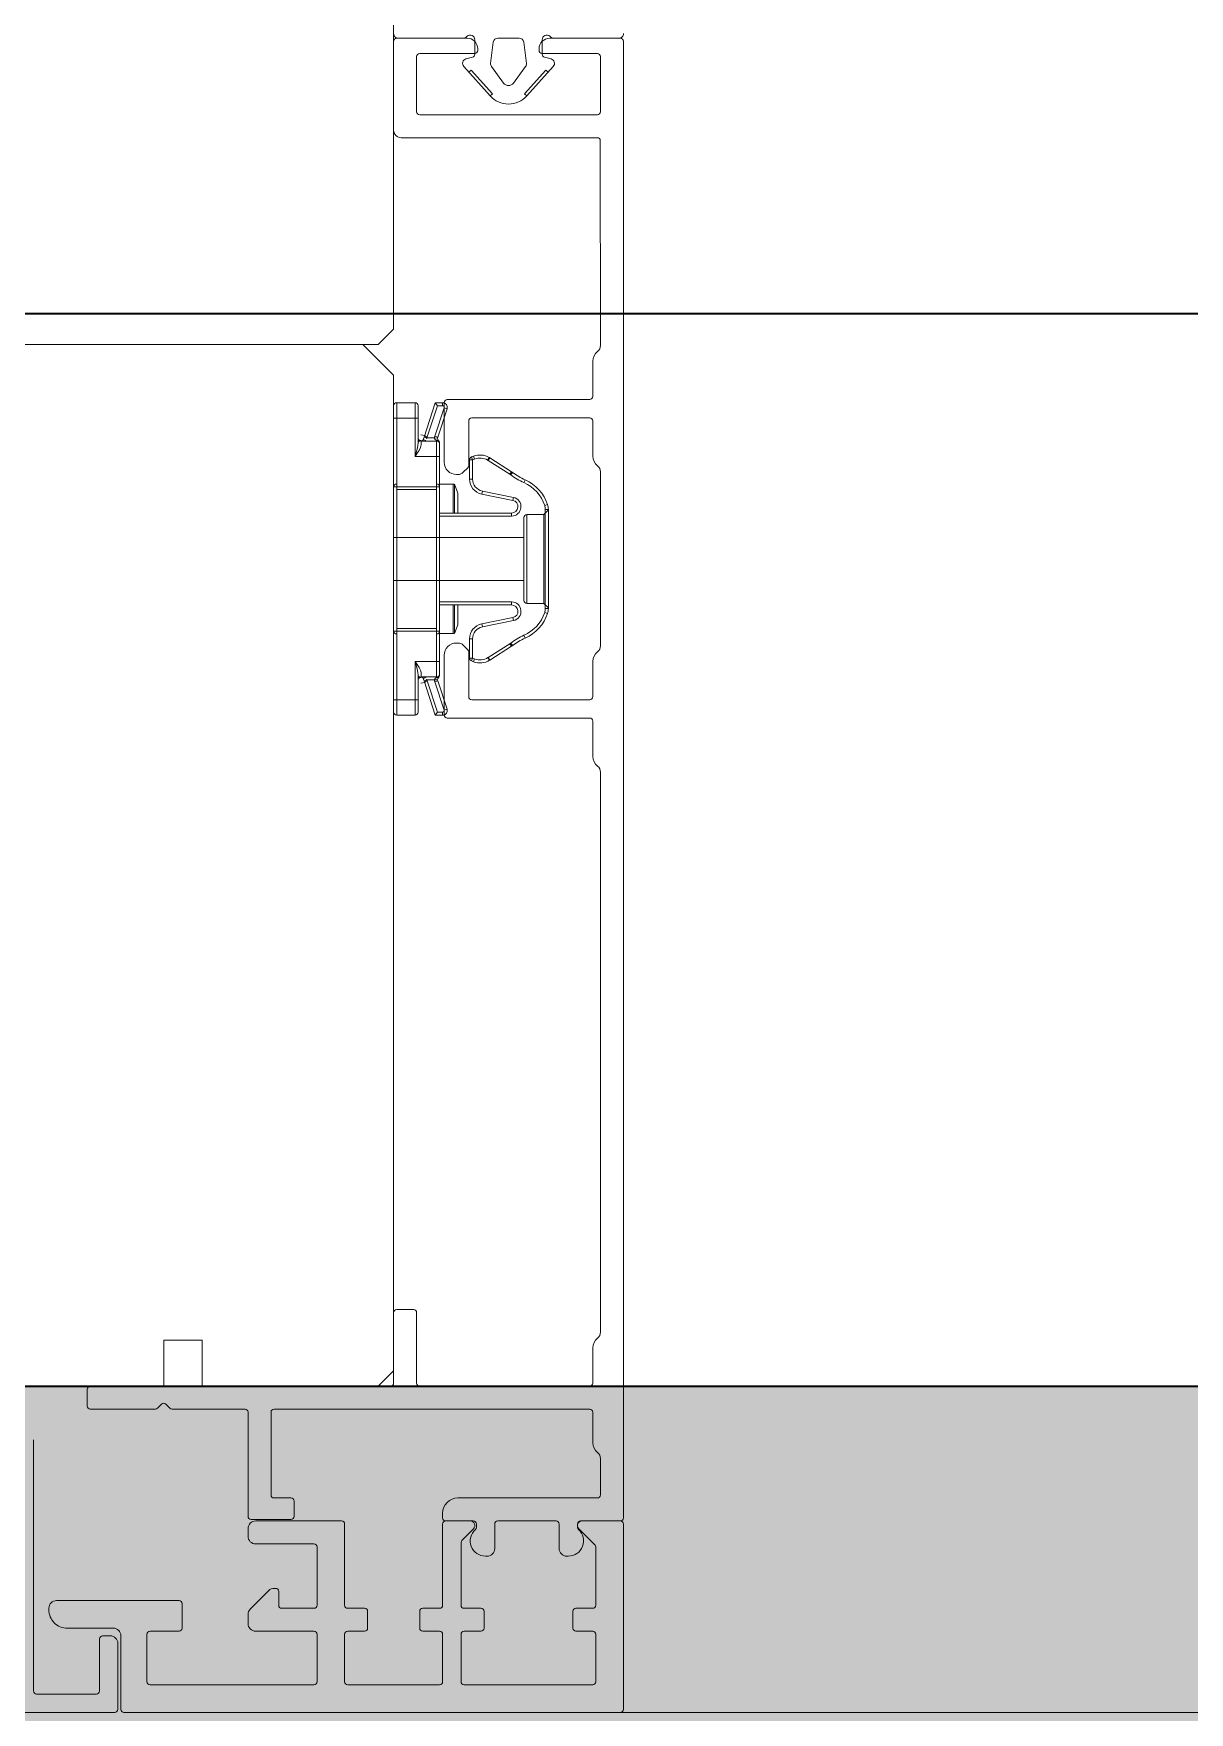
# Model space of a CAD drawing. Header units: metres. Extents: x 0.003 to 0.843, y 0.003 to 0.597.
# Drawn here: x 0.39225 to 0.393759, y 0.162171 to 0.164363 of the extents above; entities that cross this region are included whole.
import ezdxf

# ---------------------------------------------------------------- set-up
doc = ezdxf.new("R2010")
doc.units = ezdxf.units.M
for name, pattern in [('AUSGEZOGEN', [0]), ('STRICHLINIE', [19.049999999999997, 12.7, -6.35]), ('STRICHPUNKT', [25.4, 12.7, -6.35, 0, -6.35])]:
    doc.linetypes.add(name, pattern=pattern)
for name, color, linetype, lineweight in [('Bodenplatte', 7, 'AUSGEZOGEN', 18), ('Decke', 7, 'AUSGEZOGEN', 35), ('Fenster', 7, 'AUSGEZOGEN', 18), ('Wand Beton bewehrt', 7, 'AUSGEZOGEN', 35)]:
    doc.layers.add(name, color=color, linetype=linetype, lineweight=lineweight)

msp = doc.modelspace()

# ---------------------------------------------------------------- hatches: boundary and pattern name
at = {"layer": 'Bodenplatte', "linetype": 'AUSGEZOGEN', "lineweight": 13}
msp.add_hatch(color=71, dxfattribs=at).paths.add_polyline_path([(0.322359992861748, 0.162597363417714), (0.322359992861748, 0.1609973634534768), (0.6343599858880052, 0.1609973634534768), (0.6343599858880052, 0.162597363417714)])

# ---------------------------------------------------------------- linework, layer by layer
at = {"layer": 'Bodenplatte', "color": 92, "linetype": 'STRICHLINIE', "lineweight": 18}
msp.add_line((0.6343599858880052, 0.162597363417714), (0.322359992861748, 0.162597363417714), dxfattribs=at)
at = {"layer": 'Decke', "color": 92, "linetype": 'STRICHPUNKT', "lineweight": 18}
msp.add_line((0.322359992861748, 0.162597363417714), (0.6343599858880049, 0.162597363417714), dxfattribs=at)
at = {"layer": 'Fenster', "color": 7, "linetype": 'AUSGEZOGEN', "lineweight": 13}
for p, q in [((0.3927199861954462, 0.1650973687269771), (0.3927199881435789, 0.1639773687520129)), ((0.3928158104442784, 0.1643573685447168), (0.3927239874824763, 0.1643573683842265)), ((0.3928094044781409, 0.1643573688558682), (0.3927259874820491, 0.1643573687107719)), ((0.3928839874816769, 0.164357368985598), (0.3928559874824017, 0.1643573689368941)), ((0.3930159874824556, 0.1643573688933652), (0.3929238104419826, 0.1643573687330378)), ((0.3929305704859375, 0.1643573690666245), (0.3930139874820453, 0.1643573692117207)), ((0.3927199874895568, 0.1643533683773581), (0.3927199876913198, 0.1642373683811984)), ((0.3927539875166303, 0.1643373684380931), (0.3928258104789611, 0.1643373685630232)), ((0.3928259875194361, 0.164336438193132), (0.3928259874864936, 0.1643553688847565)), ((0.3928298104719139, 0.1643413685698921), (0.392829810468435, 0.1643433685693818)), ((0.3928466437218884, 0.1643245026858104), (0.3928500322147893, 0.1643521001427139)), ((0.3928899427676181, 0.1643521002121347), (0.392893331356527, 0.1643245027670069)), ((0.3929098104666464, 0.1643433687089996), (0.392909810470125, 0.1643413687090443)), ((0.3929138104769929, 0.1643373687160907), (0.392985987517244, 0.1643373688416074)), ((0.3929139874845424, 0.1643553690378249), (0.3929139875174707, 0.1643364383461999)), ((0.3930199908428951, 0.1624253689405578), (0.3930199874893234, 0.1643533689004131)), ((0.3927499876489201, 0.1642613684328421), (0.3927499875236777, 0.1643333684312247)), ((0.3928115290847596, 0.1643204624766986), (0.3928462091455458, 0.1642819543365972)), ((0.3928230228024047, 0.1643325744847562), (0.3928144346161483, 0.1643302732711736)), ((0.3928182211553397, 0.1643130317171899), (0.3928211934591434, 0.1643157085454218)), ((0.3928211934591434, 0.1643157085454218), (0.3928491814493495, 0.1642846311648296)), ((0.3928635287222612, 0.1642986484533872), (0.3928477548596517, 0.1643202310983257)), ((0.3928764464461112, 0.1642986484758576), (0.3928922202336244, 0.1643202311756573)), ((0.3929187816498793, 0.1643157087151672), (0.3928907937677856, 0.1642846312372094)), ((0.3929284460077248, 0.1643204626800644), (0.3928937660809014, 0.1642819544193177)), ((0.3929169522479445, 0.1643325746481379), (0.3929255404422063, 0.1643302734644318)), ((0.3929217539629951, 0.1643130318972749), (0.3929187816498793, 0.1643157087151672)), ((0.392989987524112, 0.1643333688486542), (0.3929899876493453, 0.1642613688502634)), ((0.3928462091455458, 0.1642819543365972), (0.3928491814493495, 0.1642846311648296)), ((0.3928937660809014, 0.1642819544193177), (0.3928907937677856, 0.1642846312372094)), ((0.392985987656392, 0.1642573688433954), (0.3927539876557882, 0.1642573684398895)), ((0.3927299877084898, 0.1642273683988156), (0.3929858106692783, 0.1642273688437831)), ((0.392989810676146, 0.1642233688508273), (0.392989988180093, 0.1639561150881482)), ((0.3927199881435789, 0.1639773687520129), (0.3926999881788142, 0.1639573687176717)), ((0.3926999881788142, 0.1639573687176717), (0.3920459881934332, 0.1639573675801012)), ((0.3926799881792508, 0.1639573686828835), (0.3927199882479327, 0.1639173687533539)), ((0.3929799882160591, 0.1639356211696331), (0.3929799882962856, 0.1638896211706616)), ((0.3927199882479327, 0.1639173687533539), (0.3927199905091585, 0.1626173687828732)), ((0.3927239883114214, 0.1638813689033864), (0.3927239883461164, 0.1638613689038334)), ((0.3927479883108849, 0.1638813689450208), (0.3927239883114214, 0.1638813689033864)), ((0.3927479883455799, 0.1638613689454678), (0.3927479883108849, 0.1638813689450208)), ((0.3927519883177344, 0.1638773689520495), (0.3927519883454905, 0.1638613689524064)), ((0.3927742488954997, 0.163881368990576), (0.3927596915455912, 0.1638366060389577)), ((0.3927634954471383, 0.1638353689729498), (0.3927771542655428, 0.1638773689957057)), ((0.3927839883100801, 0.1638813690074717), (0.3927742488954997, 0.163881368990576)), ((0.3927742488954997, 0.163881368990576), (0.3927771542655428, 0.1638773689957057)), ((0.3927771542655428, 0.1638773689957057), (0.3927839883170192, 0.163877369007561)), ((0.3927839883100801, 0.1638813690074717), (0.3927839883170192, 0.163877369007561)), ((0.3927859882321368, 0.1638816208332961), (0.3927859883677409, 0.1638036208354747)), ((0.3929759883033513, 0.1638856211637754), (0.392789988225088, 0.1638856208401599)), ((0.3927239883461164, 0.1638613689038334), (0.3927199883462058, 0.1638613688968945)), ((0.3927239885018387, 0.1637716025143505), (0.3927239883461164, 0.1638613689038334)), ((0.3927239883461164, 0.1638613689038334), (0.3927479883455799, 0.1638613689454678)), ((0.3927479884323175, 0.1638113689465855), (0.3927479883455799, 0.1638613689454678)), ((0.3927479883455799, 0.1638613689454678), (0.3927519883454905, 0.1638613689524064)), ((0.3927519884011959, 0.1638292574969451), (0.3927519883454905, 0.1638613689524064)), ((0.3927858902712622, 0.1638747504746021), (0.3927738026590673, 0.163837581813873)), ((0.3927776065606142, 0.163836344747866), (0.3927896941728088, 0.1638735134085951)), ((0.3927896941728088, 0.1638735134085951), (0.3927858902712622, 0.1638747504746021)), ((0.3928179883745598, 0.1637992777453337), (0.3928179882732556, 0.1638576208897794)), ((0.3928219882662274, 0.1638616208966296), (0.3929759883450969, 0.1638616211640506)), ((0.3929799883519464, 0.1638576211710793), (0.3929799884317451, 0.1638116211721077)), ((0.3927759883969965, 0.1638313689947113), (0.3927559883974436, 0.1638313689600159)), ((0.3927559883974436, 0.1638313689600159), (0.3927559884062783, 0.1638262760799803)), ((0.3927596915455912, 0.1638366060389577), (0.3927588869289027, 0.1638341318923495)), ((0.3927596915455912, 0.1638366060389577), (0.3927634954471383, 0.1638353689729498)), ((0.3927626908283036, 0.1638341318989479), (0.3927634954471383, 0.1638353689729498)), ((0.3927734147311055, 0.1638353689901574), (0.3927634954471383, 0.1638353689729498)), ((0.3927774125966332, 0.163835238336008), (0.3927734147311055, 0.1638353689901574)), ((0.3927734147311055, 0.1638353689901574), (0.3927734519872147, 0.1638348313076285)), ((0.3927734519872147, 0.1638348313076285), (0.3927737954831758, 0.1638340123542794)), ((0.3927737954831758, 0.1638340123542794), (0.3927746064754555, 0.1638331344231415)), ((0.3927776065606142, 0.163836344747866), (0.3927738026590673, 0.163837581813873)), ((0.3927746064754555, 0.1638331344231415), (0.3927759883953864, 0.1638322971970156)), ((0.3927759883953864, 0.1638322971970156), (0.3927759883969965, 0.1638313689947113)), ((0.3927759884316916, 0.1638113689951584), (0.3927759883969965, 0.1638313689947113)), ((0.3927760087661437, 0.1638323009360543), (0.3927770679396297, 0.163832396330924)), ((0.3927770679396297, 0.163832396330924), (0.3927779374917419, 0.1638323127883159)), ((0.3927774312251541, 0.1638347006534469), (0.3927774125966332, 0.163835238336008)), ((0.3927776029738451, 0.1638338816997998), (0.3927774312251541, 0.1638347006534469)), ((0.3927780084707464, 0.1638330037679585), (0.3927776029738451, 0.1638338816997998)), ((0.3927779374917419, 0.1638323127883159), (0.3927788997669827, 0.1638319683805868)), ((0.3927786994314382, 0.1638321665406338), (0.3927780084707464, 0.1638330037679585)), ((0.3927788997669827, 0.1638319683805868), (0.3927795454205385, 0.1638310550467141)), ((0.3927795454205385, 0.1638310550467141), (0.3927798725763486, 0.1638301810033718)), ((0.3927494546069972, 0.1638165086363852), (0.3927479884323175, 0.1638113689465855)), ((0.3927479884323175, 0.1638113689465855), (0.3927509207920791, 0.1638156520243856)), ((0.3927479884323175, 0.1638113689465855), (0.3927759884316916, 0.1638113689951584)), ((0.3927505875062038, 0.1638207725745388), (0.3927494546069972, 0.1638165086363852)), ((0.3927515636017649, 0.1638252369003262), (0.3927505875062038, 0.1638207725745388)), ((0.3927509207920791, 0.1638156520243856), (0.3927531865991223, 0.1638192053084736)), ((0.3927519884011959, 0.1638292574969451), (0.3927515636017649, 0.1638252369003262)), ((0.3927531865991223, 0.1638192053084736), (0.3927551387992795, 0.1638229255819388)), ((0.3927551387992795, 0.1638229255819388), (0.3927559884062783, 0.1638262760799803)), ((0.3927799884316021, 0.1638113690020978), (0.3927759884316916, 0.1638113689951584)), ((0.3927759884316916, 0.1638113689951584), (0.3927759885006764, 0.1637716026045578)), ((0.3927798725763486, 0.1638301810033718), (0.3927799882944774, 0.1638292545400214)), ((0.3927799884038461, 0.16382736900174), (0.3927799884006257, 0.1638292254063482)), ((0.3927799884038461, 0.16382736900174), (0.3927799884316021, 0.1638113690020978)), ((0.3927799885005869, 0.1637716026114968), (0.3927799884316021, 0.1638113690020978)), ((0.3928241942680167, 0.163811512939175), (0.3928215940400989, 0.1638105457898406)), ((0.3928229884970226, 0.163806796724734), (0.3928215940400989, 0.1638105457898406)), ((0.3928241942680167, 0.163811512939175), (0.3928255887249403, 0.1638077638740683)), ((0.3928242976852613, 0.1638115517304141), (0.3928257128256334, 0.1638078104235551)), ((0.3928445587209768, 0.1638100194939548), (0.3928425970220636, 0.1638065335598395)), ((0.3928454961890749, 0.1638094576705576), (0.3928433469965419, 0.1638060841011225)), ((0.3928739149810458, 0.1637913529726539), (0.3928454961890749, 0.1638094576705576)), ((0.3928019883951394, 0.1637876208635886), (0.3928038462594737, 0.1637876208668118)), ((0.3928109173220463, 0.1637905498112005), (0.3928168168066166, 0.1637964493162391)), ((0.3928189884971118, 0.1638067967177945), (0.3928189885407016, 0.1637816693721066)), ((0.3928189884971118, 0.1638067967177945), (0.3928229884970226, 0.163806796724734)), ((0.3928229884970226, 0.163806796724734), (0.3928255887249403, 0.1638077638740683)), ((0.3928229885406122, 0.1637816693790456), (0.3928229884970226, 0.163806796724734)), ((0.3928433469965419, 0.1638060841011225), (0.3928717657885127, 0.163787979403217)), ((0.3928739149810458, 0.1637913529726539), (0.3928717657885127, 0.163787979403217)), ((0.3928752496587959, 0.1637904243258686), (0.3928728335307128, 0.16378723648579)), ((0.3929899884670733, 0.1637911272883817), (0.3929899888609763, 0.1635641150965198)), ((0.3927199885019281, 0.1637716025074115), (0.3927239885018387, 0.1637716025143505)), ((0.3927759885006764, 0.1637716026045578), (0.3927239885018387, 0.1637716025143505)), ((0.3927239885081261, 0.1637679781393577), (0.3927239885018387, 0.1637716025143505)), ((0.3927239885081261, 0.1637679781393577), (0.3927759885069638, 0.163767978229565)), ((0.3927239888224955, 0.1635867593897261), (0.3927239885081261, 0.1637679781393577)), ((0.3927799885005869, 0.1637716026114968), (0.3927759885006764, 0.1637716026045578)), ((0.3927759885069638, 0.163767978229565), (0.3927759885006764, 0.1637716026045578)), ((0.3927759885069638, 0.163767978229565), (0.3927759888213334, 0.1635867594799334)), ((0.3927799884949205, 0.1637748690029135), (0.3927974924961733, 0.1637748690332788)), ((0.3927799888275312, 0.1635831351118796), (0.3927799885005869, 0.1637716026114968)), ((0.3927974925612269, 0.1637373687473073), (0.3927974924961733, 0.1637748690332788)), ((0.3927978590751502, 0.1637748690339145), (0.3927983886104252, 0.1637748690348327)), ((0.3927983886104252, 0.1637748690348327), (0.3927989216375556, 0.1637748690357576)), ((0.3927989216375556, 0.1637748690357576), (0.3927991997742009, 0.1637748690362401)), ((0.3927993718813728, 0.1637748690365388), (0.3927993719464264, 0.1637373687505675)), ((0.392799371881373, 0.1637748690365388), (0.3927996208516707, 0.1637748690369709)), ((0.3928038678998705, 0.1637632004309244), (0.3927996208516707, 0.1637748690369709)), ((0.3928189885407016, 0.1637816693721066), (0.3928229885406122, 0.1637816693790456)), ((0.3928350012156537, 0.1637620709062299), (0.3928357986805741, 0.163765990606345)), ((0.3928764407481041, 0.1637577219576747), (0.3928357986805741, 0.163765990606345)), ((0.3928917553198417, 0.1637806610837752), (0.392890125175618, 0.1637770083274059)), ((0.392803867944682, 0.1637373687583668), (0.3928038678998705, 0.1637632004309244)), ((0.3928039885158131, 0.163762516390862), (0.3928039885594379, 0.1637373687585764)), ((0.3928350012156537, 0.1637620709062299), (0.392875643283184, 0.1637538022575605)), ((0.392875643283184, 0.1637538022575605), (0.3928764407481041, 0.1637577219576747)), ((0.3929209533584547, 0.1637484967390079), (0.3929171603965558, 0.1637472265266957)), ((0.3928739885578731, 0.1637373688800085), (0.3927799885599744, 0.163737368716942)), ((0.3927799885669134, 0.1637333687170313), (0.3928739885648121, 0.1637333688800982)), ((0.3928739885578731, 0.1637373688800085), (0.3928739885648121, 0.1637333688800982)), ((0.3928899885679245, 0.1637313687213255), (0.3928899887552776, 0.1636233687237396)), ((0.3928939887621272, 0.1636193687307682), (0.3928939885608959, 0.1637353687281753)), ((0.3928939885608959, 0.1637353687281753), (0.3929159885604041, 0.16373536876634)), ((0.3929159885604041, 0.16373536876634), (0.3929219885498616, 0.1637413687766143)), ((0.3929159885604041, 0.16373536876634), (0.3929159887616353, 0.1636193687689329)), ((0.3929219885485136, 0.16374214571214), (0.392917988548603, 0.1637421457052006)), ((0.392917988548603, 0.1637421457052006), (0.3929179887733465, 0.1636125920002201)), ((0.3929219887732571, 0.1636125920071595), (0.3929219885485136, 0.16374214571214)), ((0.3927199886168279, 0.1637053684269991), (0.3928899886130278, 0.1637053687219069)), ((0.392719988713974, 0.163649368428251), (0.3928899887101741, 0.1636493687231582)), ((0.3928739887591039, 0.1636213691694111), (0.392779988761205, 0.1636213690063446)), ((0.392779988768144, 0.1636173690064338), (0.3928739887660429, 0.1636173691695008)), ((0.3927974928344498, 0.1635798690376374), (0.3927974927693966, 0.1636173690367992)), ((0.3927993721545962, 0.1636173690400592), (0.3927993722196495, 0.1635798690408974)), ((0.3928038681976629, 0.1635915376621106), (0.3928038681528518, 0.1636173690478591)), ((0.3928039887676075, 0.1636173690480683), (0.392803988811232, 0.1635922217025914)), ((0.3928739887660429, 0.1636173691695008), (0.3928739887591039, 0.1636213691694111)), ((0.3928939887621272, 0.1636193687307682), (0.3929159887616353, 0.1636193687689329)), ((0.3929159887616353, 0.1636193687689329), (0.3929219887719096, 0.1636133687794755)), ((0.3929219887732571, 0.1636125920071595), (0.3929179887733465, 0.1636125920002201)), ((0.3928038681976629, 0.1635915376621106), (0.3927996211899473, 0.1635798690413295)), ((0.3928756454666642, 0.1636009167474186), (0.3928350015095614, 0.1635926475674624)), ((0.3928350015095614, 0.1635926475674624), (0.392835798988081, 0.1635887278701148)), ((0.392835798988081, 0.1635887278701148), (0.3928764429451836, 0.163596997050071)), ((0.3928756454666642, 0.1636009167474186), (0.3928764429451836, 0.163596997050071)), ((0.3929209534901806, 0.1636062406331499), (0.3929171605468855, 0.1636075109010131)), ((0.3927239888287832, 0.1635831350147333), (0.3927199888288725, 0.1635831350077943)), ((0.3927759888213334, 0.1635867594799334), (0.3927239888224955, 0.1635867593897261)), ((0.3927239888287832, 0.1635831350147333), (0.3927239888224955, 0.1635867593897261)), ((0.3927239888287832, 0.1635831350147333), (0.3927759888276207, 0.1635831351049406)), ((0.392723988984505, 0.1634933689120594), (0.3927239888287832, 0.1635831350147333)), ((0.3927759888276207, 0.1635831351049406), (0.3927759888213334, 0.1635867594799334)), ((0.3927799888275312, 0.1635831351118796), (0.3927759888276207, 0.1635831351049406)), ((0.3927759888276207, 0.1635831351049406), (0.3927759888966051, 0.1635433690011492)), ((0.3927799888965157, 0.1635433690080882), (0.3927799888275312, 0.1635831351118796)), ((0.3927799888331973, 0.163579869007272), (0.3927974928344498, 0.1635798690376374)), ((0.3927983889487019, 0.1635798690391921), (0.392797859413427, 0.1635798690382735)), ((0.3927989219758322, 0.1635798690401162), (0.3927983889487019, 0.1635798690391921)), ((0.3927992001124776, 0.1635798690405987), (0.3927989219758322, 0.1635798690401162)), ((0.3927996211899473, 0.1635798690413295), (0.3927993722196495, 0.1635798690408974)), ((0.3928189889026062, 0.1635730490460297), (0.3928189889461618, 0.1635479413040735)), ((0.3928189889026062, 0.1635730490460297), (0.3928229889025167, 0.1635730490529695)), ((0.3928229889460724, 0.1635479413110125), (0.3928229889025167, 0.1635730490529695)), ((0.3928917557972686, 0.1635740770805083), (0.3928901256460408, 0.1635777298337517)), ((0.3927859888060707, 0.1635516208397489), (0.3927859889418139, 0.1634736208419272)), ((0.3928038466421425, 0.1635676208705368), (0.3928019887778081, 0.1635676208672967)), ((0.3928168172199979, 0.1635587924662314), (0.3928109177149046, 0.1635646919507463)), ((0.3928179888994413, 0.1634976208967661), (0.3928179887977807, 0.1635559640412121)), ((0.3928229889460724, 0.1635479413110125), (0.3928189889461618, 0.1635479413040735)), ((0.3928215939494532, 0.1635441924466886), (0.3928229889460724, 0.1635479413110125)), ((0.3928255909072553, 0.1635469730905753), (0.3928229889460724, 0.1635479413110125)), ((0.3928241959106361, 0.1635432242262514), (0.3928255909072553, 0.1635469730905753)), ((0.3928242972855495, 0.1635431861907278), (0.3928257125571514, 0.1635469274479465)), ((0.3928452343617064, 0.1635451127488168), (0.3928431601206156, 0.1635485329130207)), ((0.3928717149934071, 0.163566719823918), (0.3928434599732029, 0.1635487193219183)), ((0.3928456091774405, 0.1635453457599388), (0.3928434599732029, 0.1635487193219183)), ((0.3928456091774405, 0.1635453457599388), (0.3928738641976448, 0.1635633462619381)), ((0.3928738641976448, 0.1635633462619381), (0.3928717149934071, 0.163566719823918)), ((0.392875208714263, 0.1635642823777116), (0.3928727906067019, 0.1635674687165365)), ((0.3927759888966051, 0.1635433690011492), (0.3927479888972312, 0.1635433689525762)), ((0.3927479889839685, 0.1634933689536938), (0.3927479888972312, 0.1635433689525762)), ((0.392750699446098, 0.1635394170836157), (0.3927479888972312, 0.1635433689525762)), ((0.3927479888972312, 0.1635433689525762), (0.3927493441764634, 0.1635386267065319)), ((0.3927493441764634, 0.1635386267065319), (0.3927505871732859, 0.1635339686672397)), ((0.3927505871732859, 0.1635339686672397), (0.3927516454247946, 0.163529027071716)), ((0.3927531854303157, 0.1635355353867208), (0.392750699446098, 0.1635394170836157)), ((0.3927516454247946, 0.163529027071716), (0.3927519889281738, 0.1635254804160951)), ((0.3927519889838792, 0.1634933689606328), (0.3927519889281738, 0.1635254804160951)), ((0.392755301923332, 0.1635314173925931), (0.3927531854303157, 0.1635355353867208)), ((0.3927559889229124, 0.1635284618469373), (0.392755301923332, 0.1635314173925931)), ((0.3927559889229124, 0.1635284618469373), (0.3927559889317472, 0.1635233689669013)), ((0.3927799888965157, 0.1635433690080882), (0.3927759888966051, 0.1635433690011492)), ((0.3927759889313002, 0.1635233690015963), (0.3927759888966051, 0.1635433690011492)), ((0.3927799388528862, 0.1635248816536587), (0.3927795861295729, 0.1635237632721378)), ((0.392779988821445, 0.1635254834701642), (0.3927799388528862, 0.1635248816536587)), ((0.3927799888965157, 0.1635433690080882), (0.3927799889242717, 0.1635273690084455)), ((0.392779988927492, 0.1635255126038374), (0.3927799889242717, 0.1635273690084455)), ((0.3928215939494532, 0.1635441924466886), (0.3928241959106361, 0.1635432242262514)), ((0.3929799888979054, 0.1635436211780057), (0.392979988978132, 0.163497621179034)), ((0.3927559889317472, 0.1635233689669013), (0.3927759889313002, 0.1635233690015963)), ((0.3927588874727924, 0.1635206060446249), (0.3927596920980648, 0.1635181319008084)), ((0.3927596920980648, 0.1635181319008084), (0.3927634959953197, 0.1635193689800135)), ((0.3927596920980648, 0.1635181319008084), (0.3927742496032787, 0.1634733689996966)), ((0.3927634959953197, 0.1635193689800135), (0.3927626913721932, 0.1635206060512242)), ((0.3927634959953197, 0.1635193689800135), (0.3927734152792871, 0.1635193689972212)), ((0.3927771549594436, 0.1634773690046468), (0.3927634959953197, 0.1635193689800135)), ((0.3927734525762975, 0.163519906888881), (0.3927734152792871, 0.1635193689972212)), ((0.3927734152792871, 0.1635193689972212), (0.3927774131443618, 0.1635194996652408)), ((0.392773796378976, 0.1635207261813935), (0.3927734525762975, 0.163519906888881)), ((0.3927745286273068, 0.1635215388303464), (0.392773796378976, 0.1635207261813935)), ((0.3927738032149264, 0.1635171561748512), (0.3927776071121813, 0.1635183932540563)), ((0.3927738032149264, 0.1635171561748512), (0.3927858909560779, 0.1634799875560602)), ((0.3927753685396623, 0.1635221211406847), (0.3927745286273068, 0.1635215388303464)), ((0.3927759889329104, 0.1635224407992919), (0.3927753685396623, 0.1635221211406847)), ((0.3927759889313002, 0.1635233690015963), (0.3927759889329104, 0.1635224407992919)), ((0.3927770685014774, 0.1635223416692507), (0.3927760093046566, 0.1635224370601468)), ((0.3927779380331743, 0.1635224252155158), (0.3927770685014774, 0.1635223416692507)), ((0.3927774131443618, 0.1635194996652408), (0.3927774317924001, 0.1635200375568684)), ((0.3927774317924001, 0.1635200375568684), (0.3927776036930287, 0.1635208568490825)), ((0.3927776036930287, 0.1635208568490825), (0.3927779698164893, 0.1635216694974007)), ((0.3927896948533328, 0.1634812246352649), (0.3927776071121813, 0.1635183932540563)), ((0.3927789003033659, 0.1635227696258217), (0.3927779380331743, 0.1635224252155158)), ((0.3927779698164893, 0.1635216694974007), (0.392778389772162, 0.1635222518070105)), ((0.392778389772162, 0.1635222518070105), (0.392778699968507, 0.1635225714650778)), ((0.3927786999685088, 0.1635225714650797), (0.3927789003033659, 0.1635227696258217)), ((0.3927795861295729, 0.1635237632721378), (0.3927789003033659, 0.1635227696258221)), ((0.392723988984505, 0.1634933689120594), (0.3927199889845944, 0.1634933689051205)), ((0.3927479889839685, 0.1634933689536938), (0.392723988984505, 0.1634933689120594)), ((0.392723988984505, 0.1634933689120594), (0.3927239890192, 0.1634733689125065)), ((0.3927479889839685, 0.1634933689536938), (0.3927519889838792, 0.1634933689606328)), ((0.3927479890186637, 0.1634733689541409), (0.3927479889839685, 0.1634933689536938)), ((0.3927519889838792, 0.1634933689606328), (0.3927519890116353, 0.1634773689609902)), ((0.3927896948533328, 0.1634812246352649), (0.3927858909560779, 0.1634799875560602)), ((0.3929759889851978, 0.163493621172147), (0.3928219889063281, 0.163493620903832)), ((0.3927239890192, 0.1634733689125065), (0.3927479890186637, 0.1634733689541409)), ((0.3927742496032787, 0.1634733689996966), (0.3927771549594436, 0.1634773690046468)), ((0.3927742496032787, 0.1634733689996966), (0.3927839890178591, 0.1634733690165918)), ((0.3927839890109199, 0.1634773690165025), (0.3927771549594436, 0.1634773690046468)), ((0.3927839890178591, 0.1634733690165918), (0.3927839890109199, 0.1634773690165025)), ((0.3927899889486803, 0.1634696208489795), (0.3929759890269435, 0.1634696211724231)), ((0.3929799890337929, 0.1634656211794513), (0.3929799891135916, 0.1634196211804797)), ((0.3929899891489198, 0.1633991272967533), (0.3929899904208845, 0.1626678627858933)), ((0.3927199903793059, 0.1626933684140868), (0.3927199905393309, 0.1626013684161436)), ((0.3927459903717671, 0.1626973684592217), (0.3927239903722587, 0.1626973684209553)), ((0.3927499905386607, 0.1626013684683253), (0.3927499903786354, 0.1626933684662686)), ((0.3924699904451707, 0.1626573683280504), (0.3924199904462882, 0.16265736824108)), ((0.3924199904462882, 0.16265736824108), (0.3924199905506525, 0.1625973682613567)), ((0.392469990549535, 0.1625973683483699), (0.3924699904451707, 0.1626573683280504)), ((0.3929799904568507, 0.1626473688673787), (0.3929799905370857, 0.1626013688684075)), ((0.3927199905091585, 0.1626173687828732), (0.3926999905443936, 0.1625973687486335)), ((0.3924199905506525, 0.1625973682613567), (0.3913799905798903, 0.1625973664514714)), ((0.3923199905621877, 0.1625933677205604), (0.3923199906004546, 0.162571367721052)), ((0.3927159905463778, 0.1625973684092751), (0.3923239905551406, 0.1625973677274287)), ((0.3926999905443936, 0.1625973687486335), (0.392469990549535, 0.1625973683483699)), ((0.3929759905441328, 0.16259736886152), (0.3927539905455287, 0.1625973684753722)), ((0.3923239906073228, 0.1625673677280993), (0.3924090910972307, 0.1625673678761232)), ((0.3924119195222544, 0.1625685394538923), (0.3924171621669583, 0.1625737821168346)), ((0.3924228190210814, 0.1625737821266739), (0.39242806168347, 0.1625685394825241)), ((0.3924308901126709, 0.1625673679140409), (0.392525989777136, 0.1625673680794576)), ((0.3925299897840044, 0.1625633680865045), (0.3925299900205632, 0.1624273680841034)), ((0.3925599899711895, 0.1624553681356597), (0.3925599897833339, 0.1625633681386862)), ((0.3925639897762868, 0.1625673681455546), (0.3929759905963064, 0.1625673688621905)), ((0.3929799906031747, 0.1625633688692192), (0.3929799906725368, 0.1625233688701133)), ((0.3922499898606982, 0.1625273656282489), (0.3922499904312228, 0.1621993656355808)), ((0.392989990707865, 0.1625028749863869), (0.3929899907904973, 0.162455368887705)), ((0.3925859899775657, 0.1624513681809736), (0.3925639899780577, 0.1624513681427066)), ((0.3929859907975446, 0.1624513688808366), (0.3928039908013172, 0.1624513685642656)), ((0.3925899900192221, 0.1624273681884679), (0.3925899899844341, 0.1624473681880209)), ((0.3927839908365525, 0.1624313685299244), (0.3927839908469888, 0.1624253685300587)), ((0.3925299900646352, 0.1624013700339751), (0.392529990047241, 0.1624113700337516)), ((0.3925339900274315, 0.1624233680911507), (0.3925859900262692, 0.1624233681815995)), ((0.3925399900296236, 0.1624213700509217), (0.39265199002712, 0.1624213702457355)), ((0.3926559900339884, 0.1624173702527819), (0.3926559902183648, 0.1623113705336696)), ((0.3927839910441279, 0.1623113707563149), (0.3927839908597544, 0.1624173688448496)), ((0.3927879908538572, 0.162421368537106), (0.3928239908530523, 0.1624213685997234)), ((0.3927879908527073, 0.162421368851718), (0.3928199908519919, 0.1624213689073791)), ((0.3928242335104004, 0.1624111262743004), (0.3928097482502782, 0.1623966409637869)), ((0.3928279908599204, 0.1624173686067707), (0.3928279908670719, 0.1624132571506821)), ((0.3928519909150449, 0.1623853686492316), (0.3928519908593839, 0.1624173686485165)), ((0.3928559908523372, 0.1624213686553845), (0.3929319908506382, 0.1624213687875795)), ((0.3929359908575066, 0.1624173687946268), (0.3929359909131673, 0.162385368795342)), ((0.3929599908641214, 0.1624132573802831), (0.3929599908569701, 0.1624173688363722)), ((0.3929822335425008, 0.1623906412762895), (0.3929617482259523, 0.1624111265215729)), ((0.3929639908499228, 0.1624213688432406), (0.3930159908499421, 0.1624213689336894)), ((0.3929659908487282, 0.1624213691694113), (0.3930159908476107, 0.1624213692563808)), ((0.3930199908544788, 0.1624173692634281), (0.3930199912754167, 0.1621753680188986)), ((0.3926159900801069, 0.1623913701837874), (0.3925399900818056, 0.1623913700515923)), ((0.3926199902191693, 0.1623113704710513), (0.392619990086975, 0.1623873701908347)), ((0.3928079908983843, 0.1623923983201376), (0.392807991039324, 0.1623113707980602)), ((0.3929839910396573, 0.1623113711041961), (0.3929839909091539, 0.1623863986387538)), ((0.3928399909327072, 0.1623753686285827), (0.3928419909326628, 0.1623753686320611)), ((0.392945990930338, 0.1623753688129596), (0.3929479909302931, 0.1623753688164379)), ((0.3925329191621248, 0.1623062989727624), (0.3925570612559809, 0.1623304411506042)), ((0.39256413231854, 0.1623333700950262), (0.3925659901825577, 0.1623333700982576)), ((0.392569990189426, 0.1623293701053049), (0.3925699902207349, 0.1623113703840809)), ((0.3922699902376023, 0.1623053695877502), (0.3922699902341234, 0.1623073695877048)), ((0.3922799902165059, 0.1623173696048757), (0.3924039902089864, 0.1623173698205615)), ((0.3924039902089864, 0.1623173698205615), (0.3924399902081816, 0.1623173698831798)), ((0.3924439902150498, 0.162313369890227), (0.3924439902707108, 0.1622813698866717)), ((0.3925299902629272, 0.1622873700361261), (0.3925299902423016, 0.1622992279000137)), ((0.3925739902276031, 0.1623073703911278), (0.3926159902262165, 0.1623073704641829)), ((0.3926599902252331, 0.1623073705407169), (0.3926819902247411, 0.1623073705789835)), ((0.3926859902316092, 0.1623033705860308), (0.3926859902698767, 0.1622813703076077)), ((0.3927539910969811, 0.1622813704258888), (0.3927539910587136, 0.1623033707043119)), ((0.3927579910516669, 0.1623073707111794), (0.392779991051175, 0.1623073707494465)), ((0.392811991046192, 0.1623073708051075), (0.3928339910457002, 0.1623073708433745)), ((0.3928379910525686, 0.1623033708504218), (0.3928379910908359, 0.1622813705719987)), ((0.3929539910925105, 0.1622813707737692), (0.3929539910542429, 0.1623033710521927)), ((0.392957991047196, 0.1623073710590607), (0.3929799910467042, 0.1623073710973277)), ((0.392353990270748, 0.1622813697343964), (0.3922939902788116, 0.1622813696300314)), ((0.3924399902777578, 0.1622773698798037), (0.3924019902786072, 0.1622773698137062)), ((0.3926159902783989, 0.1622773701859387), (0.3925399902800978, 0.1622773700537437)), ((0.3926819902769237, 0.1622773703007392), (0.3926599902774157, 0.1622773702624727)), ((0.3927799911033576, 0.1622773704712027), (0.3927579911038495, 0.1622773704329361)), ((0.3928339910978828, 0.1622773705651303), (0.3928119910983746, 0.1622773705268633)), ((0.3929799910988868, 0.162277370819083), (0.3929579910993786, 0.1622773707808165)), ((0.3923359904248517, 0.1621993657851699), (0.3923359903065723, 0.1622673657828487)), ((0.3923399902995253, 0.1622713657897171), (0.3923499902993018, 0.1622713658071116)), ((0.3923599903164724, 0.1622613658247293), (0.3923599904660611, 0.162175365827452)), ((0.3923639904549081, 0.1621753658344096), (0.3923639902879185, 0.1622713697520139)), ((0.392397990285654, 0.1622733698068378), (0.3923979903934972, 0.1622113698129533)), ((0.3926199903931104, 0.1622113701991011), (0.3926199902852673, 0.162273370192986)), ((0.3926559902844625, 0.1622733702556048), (0.3926559903923084, 0.162211368634888)), ((0.3927839912180716, 0.1622113688575333), (0.3927839911102257, 0.1622733704782495)), ((0.3928079911054216, 0.1622733705199953), (0.3928079912132676, 0.1622113688992786)), ((0.3929839912136011, 0.1622113692054145), (0.392983991105755, 0.1622733708261303)), ((0.3922539904380909, 0.1621953656426281), (0.3923319904318989, 0.1621953657783015)), ((0.3924019904003656, 0.1622073698200006), (0.3926159904001573, 0.1622073701922332)), ((0.3926599903991768, 0.1622073686419354), (0.3927799912251187, 0.1622073688506653)), ((0.3928119912201357, 0.1622073689063259), (0.3929799912206479, 0.1622073691985461)), ((0.3923559904731082, 0.1621713658205836), (0.3919039904876603, 0.1621713650343727)), ((0.3930159912890679, 0.1621713680120302), (0.3923679904617765, 0.162171365841457)), ((0.3930159912890679, 0.1621713680120302), (0.4221640091905405, 0.1621713610712232))]:
    msp.add_line(p, q, dxfattribs=at)
for centre, radius, start, end in [((0.3927259874716124, 0.1643633687106375), 5.999999865889547e-06, 179.9999003386106, 270.0000996610929), ((0.3927239874894675, 0.1643533683843156), 3.999999910553015e-06, 90.00010014215181, 179.9999003386106), ((0.3928094044607468, 0.1643673688556445), 9.999999776482578e-06, 270.0000996604568, 311.4097217705352), ((0.392815810468748, 0.1643433685450286), 1.399999968716292e-05, 9.966138939567454e-05, 90.00010014271975), ((0.3928199874866276, 0.1643553688743208), 5.999999865889547e-06, 9.966138939567454e-05, 131.4097217702804), ((0.3928559874928382, 0.1643513689370288), 5.999999865889547e-06, 90.00009966109289, 173.0000996605664), ((0.3928839874921132, 0.1643513689857313), 5.999999865889547e-06, 7.000099660334337, 90.00009966056281), ((0.3929238104663334, 0.1643433687333503), 1.399999968705379e-05, 90.00009965700362, 179.9999003422677), ((0.3929199874844084, 0.1643553690482608), 5.999999865889547e-06, 48.59047755047339, 179.9999003386106), ((0.3929305704685433, 0.1643673690664004), 9.999999776482578e-06, 228.5904775506393, 270.0000996604568), ((0.3930139874716089, 0.1643633692115863), 5.999999865889547e-06, 270.0000996605628, 9.966138939567454e-05), ((0.3930159874894132, 0.1643533688934544), 3.999999910534824e-06, 9.966138939567454e-05, 90.00009965711719), ((0.3927539875235879, 0.1643333684381822), 3.999999910598488e-06, 90.00009966347831, 179.9999003312968), ((0.392821987519527, 0.1643364381861742), 3.999999910593032e-06, 285.0000996605829, 9.966138939567454e-05), ((0.3928258104720035, 0.1643413685629338), 3.999999910571204e-06, 270.0000996626832, 9.966138939567454e-05), ((0.3929138104700354, 0.1643413687160013), 3.999999910607584e-06, 179.9999003386106, 270.0000996579124), ((0.3929179875173812, 0.1643364383531574), 3.999999910593032e-06, 179.9999003386106, 255.0000996605674), ((0.3929859875242013, 0.1643333688416964), 3.999999910607584e-06, 9.966138939567454e-05, 90.00009965711719), ((0.3928159875404654, 0.1643244777190471), 5.999999865889547e-06, 105.0000996608389, 222.0058957774532), ((0.3928525989999371, 0.1643237714801243), 5.999999865889547e-06, 173.0000996608294, 216.1615248750947), ((0.3928873760810221, 0.1643237715406039), 5.999999865889547e-06, 323.8386744556519, 7.000099660398902), ((0.3929239875380512, 0.1643244779069022), 5.999999865889547e-06, 317.9943035437582, 75.00009966094224), ((0.392869987575975, 0.1643033689624525), 7.999999821186066e-06, 216.1615248750412, 323.8386744558618), ((0.392869987575975, 0.1643033689624525), 3.199999928474426e-05, 222.0058957772316, 317.9943035437952), ((0.3927539876488306, 0.1642613684397997), 3.999999910607584e-06, 179.9999003312968, 270.0000996571172), ((0.3929859876494347, 0.1642613688433057), 3.999999910607584e-06, 270.0000996579124, 9.966138939567454e-05), ((0.3927299876910965, 0.1642373683985915), 9.99999977651896e-06, 179.9999003422677, 270.0000996566401), ((0.3929858106762356, 0.1642233688438722), 3.999999910589394e-06, 9.962847068647076e-05, 90.00009965711719), ((0.3929959882157011, 0.1639356211975386), 1.599999964234592e-05, 127.9799723721269, 179.999900072004), ((0.3929799881803165, 0.1639561150707072), 9.9999997764894e-06, 307.9799723717538, 9.99243486638103e-05), ((0.3927239883183604, 0.163877368903476), 3.999999910593041e-06, 90.0000993939263, 179.9999003386106), ((0.3927479883178238, 0.1638773689451095), 3.999999910593029e-06, 9.966138939567454e-05, 90.0000993939263), ((0.3927839883204888, 0.1638753690076059), 5.999999865889513e-06, 341.9849675289195, 90.0000993933962), ((0.3927839883204888, 0.1638753690076059), 1.999999955296562e-06, 341.9849675294994, 90.00009939233601), ((0.3927899882320476, 0.163881620840249), 3.999999910625773e-06, 90.00009968733247, 179.9999004081184), ((0.3929759882963751, 0.1638896211636856), 3.999999910534824e-06, 270.0000999266692, 9.99279960037514e-05), ((0.3928219882731666, 0.1638576208967188), 3.999999910607584e-06, 90.00009939313117, 179.9999006022655), ((0.392975988352036, 0.1638576211641402), 3.999999910534824e-06, 9.939040073260467e-05, 90.0000993939263), ((0.3927559883905044, 0.1638353689599266), 3.999999910592947e-06, 179.9999003386106, 270.0000993939263), ((0.3927550830273558, 0.1638353689583559), 3.999999910595403e-06, 276.4982069201263, 341.9849675286296), ((0.3927814104621611, 0.163835107681858), 7.999999821184563e-06, 161.9849675284405, 178.1281841810053), ((0.3927759884039356, 0.1638273689948005), 3.999999910593035e-06, 9.966138939567454e-05, 90.0000993939263), ((0.3927814104621611, 0.163835107681858), 3.999999910594158e-06, 161.9849675286296, 178.1281841809924), ((0.3928229884970223, 0.1638067967247334), 3.999999910593028e-06, 110.4025791688126, 179.9999003386106), ((0.3928172219833985, 0.1638302582647075), 1.999999955350347e-05, 290.4025791680536, 290.7190043924422), ((0.3928327885274961, 0.1637891038892617), 2.399999946355824e-05, 60.63149771950741, 110.719004392659), ((0.3928327885274961, 0.1637891038892617), 1.999999955296553e-05, 60.63149771940851, 110.7190043926791), ((0.3928347502264095, 0.163792589823377), 1.999999955301923e-05, 57.50009939401001, 60.6314977195255), ((0.3929959884313874, 0.1638116211998635), 1.599999964235303e-05, 179.9999006022655, 232.0202269487175), ((0.3928019883673832, 0.1638036208632306), 1.599999964235758e-05, 179.9999006022655, 270.0000993939263), ((0.3928038462421259, 0.1637976208665881), 9.999999776555339e-06, 270.0000993942444, 315.0000993940816), ((0.3928139883746468, 0.1637992777383951), 3.999999912807131e-06, 315.0000993925073, 9.939040073260467e-05), ((0.392817221983401, 0.1638302582647011), 2.399999945733189e-05, 290.4025791680828, 290.7190043924764), ((0.3928347502264096, 0.163792589823377), 1.599999964238309e-05, 57.50009939393524, 60.63149771935766), ((0.3928631690183808, 0.1637744851254724), 1.599999964240432e-05, 52.84078007914227, 57.50009939393524), ((0.3929259883485406, 0.1638573689675335), 8.79999980330493e-05, 232.8407800791219, 245.9498520443983), ((0.3928631690183808, 0.1637744851254724), 1.999999955300754e-05, 52.84078007921764, 57.50009939392456), ((0.3929259883485406, 0.1638573689675335), 8.399999812245442e-05, 232.840780079103, 245.9498520443663), ((0.392979988467297, 0.1637911272710339), 9.999999776487171e-06, 9.939406766616797e-05, 52.02022694956988), ((0.3928389885402546, 0.1637816694068015), 1.999999955296527e-05, 179.9999003386106, 258.5000993938785), ((0.3928389885402546, 0.1637816694068015), 1.599999964237213e-05, 179.9999003386106, 258.5000993939294), ((0.3928697483728211, 0.1637313488727872), 4.999999888241291e-05, 18.51501022200449, 65.94985204441753), ((0.3928697483728211, 0.1637313488727872), 5.399999879300607e-05, 18.51501022198735, 65.9498520443881), ((0.3928019885158577, 0.1637625163873922), 1.999999955296516e-06, 9.966138939567454e-05, 20.00009939390799), ((0.3928739885434748, 0.1637456688798233), 1.229999972507359e-05, 270.0000993938875, 78.50009939403988), ((0.3928739885434748, 0.1637456688798233), 8.299999814480549e-06, 270.0000993938688, 78.50009939417747), ((0.3929019885489607, 0.1637421456774449), 1.599999964237221e-05, 9.966138939567454e-05, 18.51501022186744), ((0.3929019885489607, 0.1637421456774449), 1.999999955296207e-05, 9.966138939567454e-05, 18.51501022199935), ((0.3928939885678349, 0.1637313687282644), 3.999999910593033e-06, 90.00009939313117, 179.9999003386106), ((0.3928739887804579, 0.1636090595479685), 1.230962144203016e-05, 281.5000993941183, 90.00009939396932), ((0.3928739887804579, 0.1636090595479685), 8.309621531437145e-06, 281.500099394109, 90.00009939399004), ((0.3928939887551882, 0.1636233687306784), 3.999999910593033e-06, 179.9999003386106, 270.0000993939263), ((0.3929019887737041, 0.1636125919724641), 1.599999964237283e-05, 341.4841506445004, 9.966138939567454e-05), ((0.3929019887737041, 0.1636125919724641), 1.999999955296809e-05, 341.4841506445128, 9.966138939567454e-05), ((0.3928019888112768, 0.163592221699122), 1.999999955296516e-06, 340.0000993938991, 9.966138939567454e-05), ((0.3928389889021591, 0.163573049080725), 1.999999955296699e-05, 101.5000993939024, 179.9999003386106), ((0.3928697487556944, 0.1636233892492982), 4.9999998882413e-05, 294.0502578173206, 341.4841506444424), ((0.3928697487556944, 0.1636233892492982), 5.399999879300605e-05, 294.0502578173727, 341.4841506444233), ((0.3928389889021591, 0.163573049080725), 1.599999964237398e-05, 101.5000993938634, 179.9999003386106), ((0.3929259889730506, 0.1634973692623898), 8.799999803304749e-05, 114.050257817342, 127.1948059145548), ((0.3929259889730506, 0.1634973692623898), 8.399999812245343e-05, 114.0502578173441, 127.1948059145553), ((0.3928019888057129, 0.1635516208676544), 1.599999964235758e-05, 90.0000999270668, 179.999900072004), ((0.392803846659583, 0.1635576208707598), 9.999999776554205e-06, 45.00009992720515, 90.00009992635117), ((0.3928139887978678, 0.1635559640342353), 3.999999912818792e-06, 9.99279960037514e-05, 45.00009992832959), ((0.3928229889460726, 0.1635479413110114), 3.999999910593046e-06, 179.9999003386106, 249.5891726123247), ((0.3928172209275392, 0.1635244799046322), 2.399999946458374e-05, 69.27898589620207, 69.58917261203881), ((0.3928327889151615, 0.1635656337340401), 1.999999955296506e-05, 249.2789858962076, 301.2357276735017), ((0.3928348631562524, 0.1635622135698363), 1.599999964230521e-05, 301.2357276734452, 302.5000993939515), ((0.3928631181764565, 0.163580214071836), 1.599999964234914e-05, 302.5000993938447, 307.1948059145241), ((0.3928631181764565, 0.163580214071836), 1.999999955298316e-05, 302.5000993939254, 307.194805914607), ((0.3929959888975477, 0.1635436212059102), 1.599999964234592e-05, 127.979972372188, 179.999900072004), ((0.3929799888616814, 0.1635641150780916), 9.999999294884735e-06, 307.9799780261504, 0.0001055852586329418), ((0.3927759889243611, 0.1635273690015064), 3.999999910593013e-06, 270.0000993939263, 9.966138939567454e-05), ((0.392817220927538, 0.16352447990463), 1.99999995566532e-05, 69.27898589627512, 69.5891726119159), ((0.3928327889151615, 0.1635656337340401), 2.399999946355814e-05, 249.278985896296, 301.2357276734949), ((0.3928348631562524, 0.1635622135698359), 1.999999955287125e-05, 301.2357276734895, 302.5000993939622), ((0.3927559889386862, 0.1635193689669903), 3.999999910593063e-06, 90.0000993939263, 179.9999003386106), ((0.3927550835755373, 0.1635193689654197), 3.999999910595403e-06, 18.01523125913851, 83.50199186782213), ((0.392781411009436, 0.1635196303332609), 7.999999821185646e-06, 181.8720146067812, 198.0152312591385), ((0.392781411009436, 0.1635196303332609), 3.999999910594087e-06, 181.8720146063581, 198.0152312591385), ((0.3927839890074504, 0.1634793690164573), 5.999999865889542e-06, 270.0000993939263, 18.01523125913853), ((0.3928219888993518, 0.1634976209037427), 3.999999910607584e-06, 179.999900072004, 270.0000999290546), ((0.3929759889782216, 0.1634976211720573), 3.999999910534824e-06, 270.0000999266692, 9.99279960037514e-05), ((0.392723989012261, 0.1634773689124171), 3.999999910593038e-06, 179.9999003386106, 270.0000993939263), ((0.3927479890117247, 0.1634773689540511), 3.999999910593041e-06, 270.0000993939263, 9.966138939567454e-05), ((0.3927839890074504, 0.1634793690164573), 1.999999955296531e-06, 270.0000993939263, 18.0152312586467), ((0.3927899889417245, 0.1634736208488902), 3.999999910618952e-06, 179.9999002691513, 270.0000996348534), ((0.3929759890338824, 0.1634656211725123), 3.999999910534824e-06, 9.939040073260467e-05, 90.0000993939263), ((0.392995989113234, 0.1634196212082351), 1.599999964236781e-05, 179.9999006022655, 232.0202269489355), ((0.3929799891491434, 0.1633991272794055), 9.999999776602246e-06, 9.939406766616797e-05, 52.02022694891565), ((0.3927239903792163, 0.1626933684210439), 3.999999910589394e-06, 90.00009965950261, 179.9999003386106), ((0.3927459903787248, 0.1626933684593108), 3.999999910562109e-06, 9.966138939567454e-05, 90.00009966029776), ((0.3929959904564929, 0.1626473688952832), 1.599999964237844e-05, 127.9799723722835, 179.999900072004), ((0.392979990421108, 0.1626678627684527), 9.999999776533737e-06, 307.9799723719067, 9.99279960037514e-05), ((0.3923239905620982, 0.1625933677275179), 3.999999910607584e-06, 90.00009966029776, 179.9999003386106), ((0.3927159905394202, 0.1626013684091853), 3.999999910608721e-06, 270.0000996610929, 9.966138939567454e-05), ((0.3927539905385712, 0.1626013684752829), 3.999999910607584e-06, 179.9999003386106, 270.0000996610929), ((0.3929759905371752, 0.1626013688614306), 3.999999910610994e-06, 270.0000996602978, 9.99389372249018e-05), ((0.3923239906003653, 0.1625713677280095), 3.999999910562109e-06, 179.9999003386106, 270.0000996602978), ((0.3924090910902222, 0.1625713678761566), 4.000000033262038e-06, 270.0001003878466, 315.0000989328666), ((0.3924199905989396, 0.1625709536946928), 3.999999910624576e-06, 45.00009966126186, 135.0000996601374), ((0.3924308901062804, 0.1625713679142282), 4.000000187514777e-06, 225.0000900844861, 270.00009153954), ((0.3925259897840936, 0.1625633680795462), 3.999999910607584e-06, 9.966138939567454e-05, 90.00009966109289), ((0.3925639897832445, 0.1625633681456438), 3.999999910607584e-06, 90.00009966109289, 179.9999003386106), ((0.3929759906032546, 0.162563368862271), 3.99999991990262e-06, 9.952964923313576e-05, 90.00009952591908), ((0.392995990672179, 0.1625233688978692), 1.599999964238259e-05, 179.9999006022655, 232.0202269489355), ((0.3929799907080885, 0.1625028749690395), 9.999999776602246e-06, 9.939406766616797e-05, 52.02022694901351), ((0.3925639899711, 0.1624553681426173), 3.999999910571204e-06, 179.9999003386106, 270.0000996610929), ((0.3925859899845233, 0.1624473681810631), 3.999999910571204e-06, 9.966138939567454e-05, 90.00009966029776), ((0.3928039908361053, 0.1624313685647125), 1.999999955296516e-05, 90.00009966029776, 179.9999003386106), ((0.3929859907905867, 0.1624553688807468), 3.999999910596215e-06, 270.0000996602978, 9.966138939567454e-05), ((0.3925339900204738, 0.1624273680910614), 3.999999910601899e-06, 179.9999003386106, 270.0000996602978), ((0.3925399900470176, 0.1624113700511452), 9.999999776478032e-06, 90.00009966045678, 179.9999003386106), ((0.3925859900193115, 0.1624273681815102), 3.999999910571204e-06, 270.0000996602978, 9.966138939567454e-05), ((0.3926519900340777, 0.1624173702458247), 3.999999910607584e-06, 9.966138939567454e-05, 90.00009966109289), ((0.3927879908468994, 0.1624253685370162), 3.999999910616679e-06, 179.9999003386106, 270.0000996595026), ((0.3927879908596649, 0.1624173688518066), 3.999999910598488e-06, 90.00009965950261, 179.9999003386106), ((0.3928199908624282, 0.1624153689075123), 5.999999865874996e-06, 315.0000996612619, 90.00009966056281), ((0.3928399908979192, 0.1623953686281351), 1.999999955267402e-05, 131.8104145568642, 270.0000996604568), ((0.39282399086001, 0.1624173685998129), 3.999999910607584e-06, 9.966138939567454e-05, 90.00009966109289), ((0.3928239908671614, 0.162413257143724), 3.999999910642826e-06, 311.8104145581526, 9.966138939567454e-05), ((0.3928559908592946, 0.1624173686554735), 3.999999910643964e-06, 90.00009966029776, 179.9999003386106), ((0.3929319908575959, 0.1624173687876687), 3.999999910534824e-06, 9.966138939567454e-05, 90.0000996610929), ((0.3929479908955049, 0.1623953688159903), 1.999999955276507e-05, 270.0000996606158, 48.18978476418684), ((0.3929639908568805, 0.1624173688433297), 3.999999910543919e-06, 90.00009965950261, 179.9999003386106), ((0.3929659908591646, 0.1624153691695446), 5.999999865821106e-06, 90.00009965897253, 225.0000996625738), ((0.392963990864032, 0.1624132573872406), 3.999999910551967e-06, 179.9999003386106, 228.1897847645954), ((0.3930159908429847, 0.1624253689335996), 3.999999910607584e-06, 270.0000996610929, 9.966138939567454e-05), ((0.3930159908545684, 0.1624173692564704), 3.999999910553015e-06, 9.966138939567454e-05, 90.00009966188803), ((0.3925399900644115, 0.1624013700513687), 9.999999776482578e-06, 179.9999003386106, 270.0000996604568), ((0.3926159900870645, 0.1623873701838765), 3.999999910571204e-06, 9.966138939567454e-05, 90.00009966109289), ((0.3928139908982499, 0.1623923983305744), 5.999999865864516e-06, 135.00009965995, 179.9999003386106), ((0.3928419909152684, 0.1623853686318375), 9.999999776482578e-06, 270.0000996601387, 9.966138939567454e-05), ((0.392945990912944, 0.1623853688127355), 9.999999776482578e-06, 179.9999003386106, 270.0000996604568), ((0.3929779909092879, 0.1623863986283167), 5.999999865874996e-06, 9.966138939567454e-05, 45.00009966107445), ((0.392564132335934, 0.1623233700952496), 9.999999776481052e-06, 90.00009966109289, 135.0000996613743), ((0.3925659901895154, 0.1623293700983467), 3.999999910607584e-06, 9.966138939567454e-05, 90.00009966109289), ((0.3922799902338999, 0.1623073696050982), 9.999999776482578e-06, 90.00009966045678, 179.9999003386106), ((0.3922939902370658, 0.1623053696294955), 2.399999946353636e-05, 179.9999003422677, 270.0000996605628), ((0.3924399902151393, 0.1623133698832693), 3.999999910607584e-06, 9.966138939567454e-05, 90.00009966109289), ((0.3925399902420781, 0.1622992279174077), 9.999999776497359e-06, 135.0000996603623, 179.9999003386106), ((0.3925739902206453, 0.1623113703910385), 3.999999910607584e-06, 179.9999003386106, 270.0000996610929), ((0.3926159902192589, 0.1623113704640931), 3.999999910571204e-06, 270.0000996595026, 9.966138939567454e-05), ((0.3926599902182752, 0.1623113705406276), 3.999999910598488e-06, 179.9999003386106, 270.0000996610929), ((0.3926819902316987, 0.1623033705790725), 3.999999910607584e-06, 9.966138939567454e-05, 90.00009966029776), ((0.3927579910586243, 0.1623033707112685), 3.999999910600762e-06, 90.00009966029776, 179.9999003386106), ((0.3927799910442173, 0.1623113707493571), 3.999999910607584e-06, 270.0000996610929, 9.966138939567454e-05), ((0.3928119910392343, 0.1623113708050182), 3.999999910600762e-06, 179.9999003386106, 270.0000996610929), ((0.3928339910526576, 0.1623033708434636), 3.999999910607584e-06, 9.966138939567454e-05, 90.00009966029776), ((0.3929579910541535, 0.1623033710591498), 3.999999910600762e-06, 90.00009965950261, 179.9999003386106), ((0.3929799910397467, 0.1623113710972384), 3.999999910607584e-06, 270.0000996602978, 9.966138939567454e-05), ((0.3923539902881422, 0.1622713697346198), 9.999999776476895e-06, 9.966138939567454e-05, 90.00009966045678), ((0.3924019902855646, 0.1622733698137958), 3.999999910571204e-06, 90.00009966029776, 179.9999003386106), ((0.3924399902708002, 0.162281369879714), 3.999999910600762e-06, 270.0000996602978, 9.966138939567454e-05), ((0.3925399902627037, 0.1622873700535201), 9.999999776482578e-06, 179.9999003386106, 270.0000996604568), ((0.3926159902853564, 0.1622733701860279), 3.999999910608721e-06, 9.966138939567454e-05, 90.00009966109289), ((0.3926599902843732, 0.1622733702625614), 3.999999910571204e-06, 90.00009966029776, 179.9999003386106), ((0.3926819902699661, 0.16228137030065), 3.999999910600762e-06, 270.0000996602978, 9.966138939567454e-05), ((0.392757991096892, 0.1622813704328459), 3.999999910607584e-06, 179.9999003386106, 270.0000996602978), ((0.3927799911103151, 0.1622733704712918), 3.999999910564384e-06, 9.966138939567454e-05, 90.00009966188803), ((0.3928119911053322, 0.1622733705269524), 3.999999910571204e-06, 90.00009966029776, 179.9999003386106), ((0.3928339910909251, 0.1622813705650405), 3.999999910600762e-06, 270.0000996602978, 9.966138939567454e-05), ((0.392957991092421, 0.1622813707807267), 3.999999910607584e-06, 179.9999003386106, 270.0000996610929), ((0.3929799911058442, 0.1622733708191722), 3.999999910564384e-06, 9.966138939567454e-05, 90.00009966188803), ((0.3923399903064827, 0.1622673657898062), 3.999999910589394e-06, 90.00009966029776, 179.9999003386106), ((0.3923499903166959, 0.1622613658073341), 9.999999776482578e-06, 9.966138939567454e-05, 90.00009966045678), ((0.3924019903934079, 0.1622113698199109), 3.999999910571204e-06, 179.9999003386106, 270.0000996610929), ((0.3926159903931998, 0.1622113701921434), 3.999999910607584e-06, 270.0000996602978, 9.966138939567454e-05), ((0.3926599903922189, 0.1622113686418451), 3.999999910557562e-06, 179.9999003386106, 270.0000996610929), ((0.392779991218161, 0.1622113688505755), 3.999999910534824e-06, 270.0000996602978, 9.966138939567454e-05), ((0.3928119912131782, 0.1622113689062366), 3.999999910607584e-06, 179.9999003386106, 270.0000996602978), ((0.3929799912136904, 0.1622113691984568), 3.999999910680342e-06, 270.000099661888, 9.966138939567454e-05), ((0.3922539904311334, 0.1621993656425384), 3.999999910589394e-06, 179.9999003386106, 270.0000996602978), ((0.3923319904249413, 0.1621993657782123), 3.999999910589394e-06, 270.0000996602978, 9.966138939567454e-05), ((0.3923559904661504, 0.1621753658204942), 3.999999910584847e-06, 270.0000996602978, 9.966138939567454e-05), ((0.3923679904548185, 0.1621753658413672), 3.999999910607584e-06, 179.9999003386106, 270.0000996610929), ((0.3930159912755065, 0.1621753680119404), 3.999999910579162e-06, 270.0001942555621, 9.966138939567454e-05)]:
    msp.add_arc(centre, radius, start, end, dxfattribs=at)
for centre, major_axis, ratio, start_param, end_param in [((0.3927559884011065, 0.1638292575038831), (3.999999910586975e-06, 6.957617338178554e-12), 0.7453559925013852, 1.570796326799957, 3.141592653589793), ((0.3927550830273558, 0.1638353689583559), (-7.99999982117515e-06, -1.391523467537948e-11), 0.4999999999999262, 3.456016019819558, 4.636870288669098), ((0.3927626908304497, 0.1638328948263415), (3.803901546868714e-06, -1.23706600732287e-06), 0.2954608359358151, 3.141592653589486, 4.616595748495035), ((0.3927239885018388, 0.1637716025143504), (3.999999910587042e-06, 6.957617338178673e-12), 0.9060937684145925, 1.570796326795154, 3.141592653589793), ((0.3927759885006764, 0.1637716026045577), (-3.999999910587004e-06, -6.957617337688748e-12), 0.9060937684146011, 3.14159265358979, 4.712388980384951), ((0.3927239888287832, 0.1635831350147332), (3.999999910587006e-06, 6.957617338178609e-12), 0.9060937684145999, 3.141592653590087, 4.712388980384684), ((0.3927759888276208, 0.16358313510494), (-3.999999910587006e-06, -6.957617337688752e-12), 0.9060937684145998, 1.570796326794906, 3.141592653589793), ((0.3927559889280842, 0.1635254804230339), (3.999999910586927e-06, 6.957617338178475e-12), 0.7453559924999997, 3.141592653590106, 4.712388980385106), ((0.3927550835755373, 0.1635193689654197), (-7.99999982117515e-06, -1.391523467537948e-11), 0.4999999999999262, 1.64631501851049, 2.82716928736005), ((0.392762691370047, 0.1635218431238299), (3.803897254840439e-06, 1.237079204966864e-06), 0.2954608359358438, 1.666589558684561, 3.141592653589793)]:
    msp.add_ellipse(centre, major_axis=major_axis, ratio=ratio, start_param=start_param, end_param=end_param, dxfattribs=at)
at = {"layer": 'Wand Beton bewehrt', "color": 180, "linetype": 'STRICHPUNKT', "lineweight": 35}
for p, q in [((0.4558599898777907, 0.1639973633864183), (0.3899599913507703, 0.1639973633864183)), ((0.3914599913172426, 0.1625973634177109), (0.3922599912993612, 0.1625973634177109)), ((0.3922599912993612, 0.1625973634177109), (0.4535599899291995, 0.1625973634177109))]:
    msp.add_line(p, q, dxfattribs=at)

doc.saveas('drawing.dxf')
